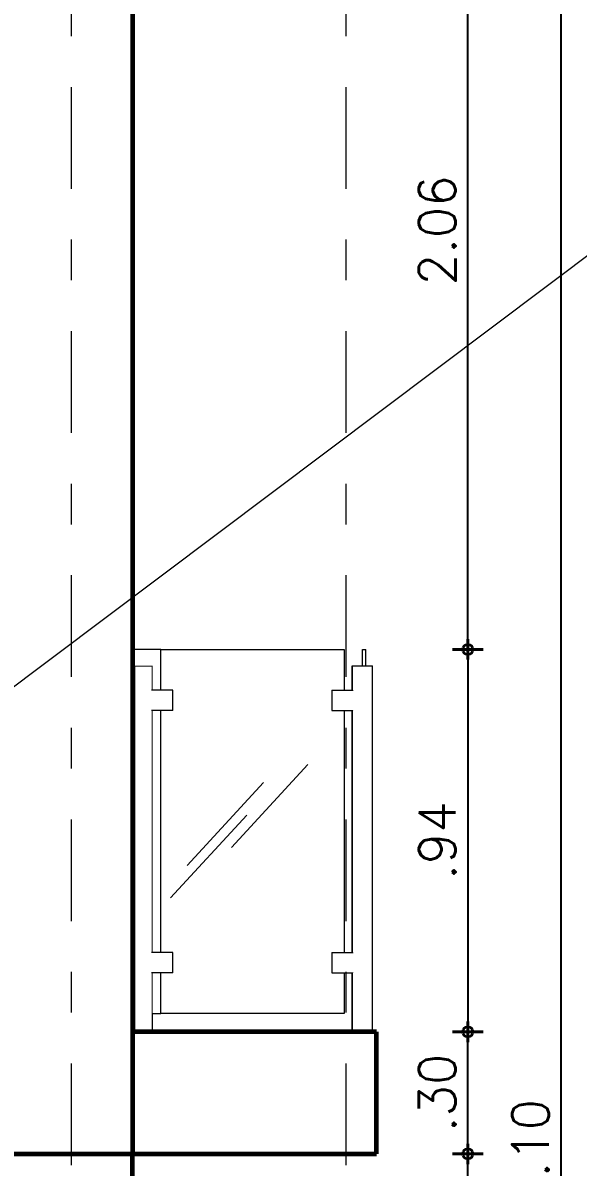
# Model space of a CAD drawing. Header units: metres. Extents: x -50 to 76, y -61 to 14.
# Drawn here: x -1.301 to 0.063, y -35.879 to -33.066 of the extents above; entities that cross this region are included whole.
import ezdxf

# ---------------------------------------------------------------- set-up
doc = ezdxf.new("R2010")
doc.units = ezdxf.units.M
doc.header["$MEASUREMENT"] = 0
doc.set_wipeout_variables(frame=1)
for name, pattern in [('CENTERX2', [4, 2.5, -0.5, 0.5, -0.5]), ('DASHDOT2', [0.5, 0.25, -0.125, 0, -0.125]), ('Wipeout_Contour', [1, 0, -1])]:
    doc.linetypes.add(name, pattern=pattern)
for name, color, linetype, lineweight in [('1 CALCAS', 255, 'Continuous', 60), ('1 NIVELES', 145, 'Continuous', 18), ('COTA10', 153, 'Continuous', 13), ('COTAS', 251, 'Continuous', 35), ('EJES', 251, 'CENTERX2', 0), ('Interior - Escaleras & Barandillas_Pluma_Nº__11', 171, 'Continuous', 18)]:
    doc.layers.add(name, color=color, linetype=linetype, lineweight=lineweight)
doc.layers.add('Interior - Escaleras & Barandillas', color=7, linetype='Continuous')
doc.layers.add('Interior - Escaleras & Barandillas_Pluma_Nº__91', color=171, linetype='Continuous', lineweight=13, true_color=0xaaaaff)
doc.styles.add('cotas', font='romans.shx')
doc.dimstyles.new('COT-50', dxfattribs={"dimscale": 0.5, "dimtxt": 0.18, "dimasz": 0.05, "dimexe": 0.08, "dimexo": 0.1, "dimgap": 0.06, "dimtad": 1, "dimzin": 4, "dimdsep": 46, "dimtxsty": 'cotas', "dimblk1": 'COTA', "dimblk2": 'COTA', "dimsah": 1, "dimcen": 0.09, "dimse1": 1, "dimse2": 1, "dimclrd": 256, "dimclre": 253, "dimclrt": 14, "dimadec": 0, "dimazin": 0, "dimtfac": 1, "dimtix": 1, "dimtmove": 0, "dimatfit": 3, "dimldrblk": 'COTA', "dimfxl": 1, "dimtfill": 1, "dimtfillclr": 256, "dimtolj": 1, "dimtzin": 12, "dimarcsym": 0})

# ---------------------------------------------------------------- blocks, each defined once
blk = doc.blocks.new('COTA')
for p, q in [((0, 1.5), (0, -1.5)), ((-1, 0), (1, 0))]:
    blk.add_line(p, q)
blk.add_circle((0, 0), 0.5)
blk = doc.blocks.new('*D745')
at = {"layer": 'COTAS', "lineweight": -2, "transparency": 16777216}
blk.add_line((0.021, -32.3213), (0.021, -39.3713), dxfattribs=at)
at = {"layer": 'Defpoints', "color": 0, "transparency": 16777216}
for p in [(-0.4319, -32.2963), (-0.5319, -39.3963), (0.021, -39.3963)]:
    blk.add_point(p, dxfattribs=at)
at = {"layer": 'COTAS', "lineweight": -2, "transparency": 16777216, "xscale": 0.025, "yscale": 0.025, "zscale": 0.025}
for p, rotation in [((0.021, -32.2963), 90), ((0.021, -39.3963), 270)]:
    blk.add_blockref('COTA', p, dxfattribs=dict(at, rotation=rotation))
at = {"layer": 'COTAS', "color": 14, "transparency": 16777216, "insert": (-0.054, -35.8463), "char_height": 0.09, "attachment_point": 5, "rotation": 90, "style": 'cotas', "bg_fill": 3, "box_fill_scale": 1.25, "bg_fill_color": 256, "bg_fill_true_color": 13158600, "bg_fill_transparency": 0}
blk.add_mtext('\\A1;7.10', dxfattribs=at)
blk = doc.blocks.new('*D747')
at = {"layer": 'COTAS', "lineweight": -2, "transparency": 16777216}
blk.add_line((-0.2079, -38.5713), (-0.2079, -35.8713), dxfattribs=at)
at = {"layer": 'Defpoints', "color": 0, "transparency": 16777216}
for p in [(-0.4319, -35.8463), (-0.2079, -35.8463), (-0.5319, -38.5963)]:
    blk.add_point(p, dxfattribs=at)
at = {"layer": 'COTAS', "lineweight": -2, "transparency": 16777216, "xscale": 0.025, "yscale": 0.025, "zscale": 0.025}
for p, rotation in [((-0.2079, -35.8463), 90), ((-0.2079, -38.5963), 270)]:
    blk.add_blockref('COTA', p, dxfattribs=dict(at, rotation=rotation))
at = {"layer": 'COTAS', "color": 14, "transparency": 16777216, "insert": (-0.2829, -37.2213), "char_height": 0.09, "attachment_point": 5, "rotation": 90, "style": 'cotas', "bg_fill": 3, "box_fill_scale": 1.25, "bg_fill_color": 256, "bg_fill_true_color": 13158600, "bg_fill_transparency": 0}
blk.add_mtext('\\A1;2.75', dxfattribs=at)
blk = doc.blocks.new('*D748')
at = {"layer": 'COTAS', "lineweight": -2, "transparency": 16777216}
blk.add_line((-0.2079, -35.8213), (-0.2079, -35.5713), dxfattribs=at)
at = {"layer": 'Defpoints', "color": 0, "transparency": 16777216}
for p in [(-0.4319, -35.5463), (-0.2079, -35.5463), (-0.4319, -35.8463)]:
    blk.add_point(p, dxfattribs=at)
at = {"layer": 'COTAS', "lineweight": -2, "transparency": 16777216, "xscale": 0.025, "yscale": 0.025, "zscale": 0.025}
for p, rotation in [((-0.2079, -35.5463), 90), ((-0.2079, -35.8463), 270)]:
    blk.add_blockref('COTA', p, dxfattribs=dict(at, rotation=rotation))
at = {"layer": 'COTAS', "color": 14, "transparency": 16777216, "insert": (-0.2829, -35.6963), "char_height": 0.09, "attachment_point": 5, "rotation": 90, "style": 'cotas', "bg_fill": 3, "box_fill_scale": 1.25, "bg_fill_color": 256, "bg_fill_true_color": 13158600, "bg_fill_transparency": 0}
blk.add_mtext('\\A1;.30', dxfattribs=at)
blk = doc.blocks.new('*D749')
at = {"layer": 'COTAS', "lineweight": -2, "transparency": 16777216}
blk.add_line((-0.2079, -34.6313), (-0.2079, -35.5213), dxfattribs=at)
at = {"layer": 'Defpoints', "color": 0, "transparency": 16777216}
for p in [(-0.5118, -34.6063), (-0.5118, -35.5463), (-0.2079, -35.5463)]:
    blk.add_point(p, dxfattribs=at)
at = {"layer": 'COTAS', "lineweight": -2, "transparency": 16777216, "xscale": 0.025, "yscale": 0.025, "zscale": 0.025}
for p, rotation in [((-0.2079, -34.6063), 90), ((-0.2079, -35.5463), 270)]:
    blk.add_blockref('COTA', p, dxfattribs=dict(at, rotation=rotation))
at = {"layer": 'COTAS', "color": 14, "transparency": 16777216, "insert": (-0.2829, -35.0763), "char_height": 0.09, "attachment_point": 5, "rotation": 90, "style": 'cotas', "bg_fill": 3, "box_fill_scale": 1.25, "bg_fill_color": 256, "bg_fill_true_color": 13158600, "bg_fill_transparency": 0}
blk.add_mtext('\\A1;.94', dxfattribs=at)
blk = doc.blocks.new('*D750')
at = {"layer": 'COTAS', "lineweight": -2, "transparency": 16777216}
blk.add_line((-0.2079, -34.5813), (-0.2079, -32.5713), dxfattribs=at)
at = {"layer": 'Defpoints', "color": 0, "transparency": 16777216}
for p in [(-0.4319, -32.5463), (-0.2079, -32.5463), (-0.5118, -34.6063)]:
    blk.add_point(p, dxfattribs=at)
at = {"layer": 'COTAS', "lineweight": -2, "transparency": 16777216, "xscale": 0.025, "yscale": 0.025, "zscale": 0.025}
for p, rotation in [((-0.2079, -32.5463), 90), ((-0.2079, -34.6063), 270)]:
    blk.add_blockref('COTA', p, dxfattribs=dict(at, rotation=rotation))
at = {"layer": 'COTAS', "color": 14, "transparency": 16777216, "insert": (-0.2829, -33.5763), "char_height": 0.09, "attachment_point": 5, "rotation": 90, "style": 'cotas', "bg_fill": 3, "box_fill_scale": 1.25, "bg_fill_color": 256, "bg_fill_true_color": 13158600, "bg_fill_transparency": 0}
blk.add_mtext('\\A1;2.06', dxfattribs=at)

msp = doc.modelspace()

# ---------------------------------------------------------------- linework, layer by layer
at = {"layer": '1 CALCAS'}
for p, q in [((-2.9319, -35.8463), (-1.0319, -35.8463)), ((-1.0319, -35.8463), (-0.4319, -35.8463)), ((-1.0319, -38.5963), (-1.0319, -35.8463))]:
    msp.add_line(p, q, dxfattribs=at)
at = {"layer": 'EJES', "linetype": 'DASHDOT2'}
msp.add_line((-1.1819, -40.074), (-1.1819, -29.6766), dxfattribs=at)

# ---------------------------------------------------------------- wipeouts: each hides what was drawn before it
at = {"color": 254, "linetype": 'Wipeout_Contour', "lineweight": 0, "ltscale": 44.091326}
msp.add_wipeout([(-0.4668, -34.6463), (-0.4625, -34.6463), (-0.4588, -34.6463), (-0.4588, -34.6063), (-0.4668, -34.6063)], dxfattribs=at).dxf.layer = 'Interior - Escaleras & Barandillas'
at = {"color": 254, "linetype": 'Wipeout_Contour', "lineweight": 0, "ltscale": 32.616454}
msp.add_wipeout([(-1.0319, -35.5463), (-1.031, -35.5463), (-1.031, -34.6463), (-1.0319, -34.6463)], dxfattribs=at).dxf.layer = 'Interior - Escaleras & Barandillas'

# ---------------------------------------------------------------- next in the draw order: linework, layer by layer
at = {"layer": 'Interior - Escaleras & Barandillas_Pluma_Nº__11', "color": 171, "linetype": 'Continuous', "lineweight": 18}
for p, q in [((-0.4668, -34.6063), (-0.4588, -34.6063)), ((-0.4668, -34.6463), (-0.4668, -34.6063)), ((-0.4588, -34.6463), (-0.4588, -34.6063))]:
    msp.add_line(p, q, dxfattribs=at)

# ---------------------------------------------------------------- next in the draw order: wipeouts: each hides what was drawn before it
at = {"color": 254, "linetype": 'Wipeout_Contour', "lineweight": 0, "ltscale": 32.621295}
msp.add_wipeout([(-1.031, -35.5463), (-1.0292, -35.5463), (-1.0292, -34.6463), (-1.031, -34.6463)], dxfattribs=at).dxf.layer = 'Interior - Escaleras & Barandillas'

# ---------------------------------------------------------------- next in the draw order: wipeouts: each hides what was drawn before it
at = {"color": 254, "linetype": 'Wipeout_Contour', "lineweight": 0, "ltscale": 32.628995}
msp.add_wipeout([(-1.0292, -35.5463), (-1.0267, -35.5463), (-1.0267, -34.6463), (-1.0292, -34.6463)], dxfattribs=at).dxf.layer = 'Interior - Escaleras & Barandillas'

# ---------------------------------------------------------------- next in the draw order: wipeouts: each hides what was drawn before it
at = {"color": 254, "linetype": 'Wipeout_Contour', "lineweight": 0, "ltscale": 32.638909}
msp.add_wipeout([(-1.0267, -34.6463), (-1.0267, -35.5463), (-1.0236, -35.5463), (-1.0236, -34.6463)], dxfattribs=at).dxf.layer = 'Interior - Escaleras & Barandillas'

# ---------------------------------------------------------------- next in the draw order: wipeouts: each hides what was drawn before it
at = {"color": 254, "linetype": 'Wipeout_Contour', "lineweight": 0, "ltscale": 32.650735}
msp.add_wipeout([(-1.0236, -35.5463), (-1.02, -35.5463), (-1.02, -34.6463), (-1.0236, -34.6463)], dxfattribs=at).dxf.layer = 'Interior - Escaleras & Barandillas'

# ---------------------------------------------------------------- next in the draw order: wipeouts: each hides what was drawn before it
at = {"color": 254, "linetype": 'Wipeout_Contour', "lineweight": 0, "ltscale": 32.664114}
msp.add_wipeout([(-1.02, -35.5463), (-1.0161, -35.5463), (-1.0161, -34.6463), (-1.02, -34.6463)], dxfattribs=at).dxf.layer = 'Interior - Escaleras & Barandillas'

# ---------------------------------------------------------------- next in the draw order: linework, layer by layer
at = {"layer": '1 CALCAS'}
msp.add_line((-1.0319, -35.5463), (-1.0319, -35.8463), dxfattribs=at)
at = {"layer": 'Interior - Escaleras & Barandillas_Pluma_Nº__11', "color": 171, "linetype": 'Continuous', "lineweight": 18}
msp.add_line((-1.0319, -34.6463), (-1.031, -34.6463), dxfattribs=at)

# ---------------------------------------------------------------- next in the draw order: wipeouts: each hides what was drawn before it
at = {"color": 254, "linetype": 'Wipeout_Contour', "lineweight": 0, "ltscale": 32.67864}
msp.add_wipeout([(-1.0161, -35.5463), (-1.0119, -35.5463), (-1.0119, -34.6463), (-1.0161, -34.6463)], dxfattribs=at).dxf.layer = 'Interior - Escaleras & Barandillas'

# ---------------------------------------------------------------- next in the draw order: linework, layer by layer
at = {"layer": 'Interior - Escaleras & Barandillas_Pluma_Nº__11', "color": 171, "linetype": 'Continuous', "lineweight": 18}
for p, q in [((-1.031, -34.6463), (-1.0292, -34.6463)), ((-1.0292, -34.6463), (-1.0267, -34.6463))]:
    msp.add_line(p, q, dxfattribs=at)

# ---------------------------------------------------------------- next in the draw order: wipeouts: each hides what was drawn before it
at = {"color": 254, "linetype": 'Wipeout_Contour', "lineweight": 0, "ltscale": 32.693873}
msp.add_wipeout([(-1.0119, -35.5463), (-1.0075, -35.5463), (-1.0075, -34.6463), (-1.0119, -34.6463)], dxfattribs=at).dxf.layer = 'Interior - Escaleras & Barandillas'

# ---------------------------------------------------------------- next in the draw order: linework, layer by layer
at = {"layer": 'Interior - Escaleras & Barandillas_Pluma_Nº__11', "color": 171, "linetype": 'Continuous', "lineweight": 18}
msp.add_line((-1.0267, -34.6463), (-1.0236, -34.6463), dxfattribs=at)

# ---------------------------------------------------------------- next in the draw order: wipeouts: each hides what was drawn before it
at = {"color": 254, "linetype": 'Wipeout_Contour', "lineweight": 0, "ltscale": 32.709349}
msp.add_wipeout([(-1.0075, -35.5463), (-1.0032, -35.5463), (-1.0032, -34.6463), (-1.0075, -34.6463)], dxfattribs=at).dxf.layer = 'Interior - Escaleras & Barandillas'

# ---------------------------------------------------------------- next in the draw order: linework, layer by layer
at = {"layer": 'Interior - Escaleras & Barandillas_Pluma_Nº__11', "color": 171, "linetype": 'Continuous', "lineweight": 18}
msp.add_line((-1.0236, -34.6463), (-1.02, -34.6463), dxfattribs=at)

# ---------------------------------------------------------------- next in the draw order: wipeouts: each hides what was drawn before it
at = {"color": 254, "linetype": 'Wipeout_Contour', "lineweight": 0, "ltscale": 32.724598}
msp.add_wipeout([(-1.0032, -35.5463), (-0.999, -35.5463), (-0.999, -34.6463), (-1.0032, -34.6463)], dxfattribs=at).dxf.layer = 'Interior - Escaleras & Barandillas'

# ---------------------------------------------------------------- next in the draw order: linework, layer by layer
at = {"layer": 'Interior - Escaleras & Barandillas_Pluma_Nº__11', "color": 171, "linetype": 'Continuous', "lineweight": 18}
msp.add_line((-1.02, -34.6463), (-1.0161, -34.6463), dxfattribs=at)

# ---------------------------------------------------------------- next in the draw order: wipeouts: each hides what was drawn before it
at = {"color": 254, "linetype": 'Wipeout_Contour', "lineweight": 0, "ltscale": 32.739157}
msp.add_wipeout([(-0.999, -35.5463), (-0.995, -35.5463), (-0.995, -34.6463), (-0.999, -34.6463)], dxfattribs=at).dxf.layer = 'Interior - Escaleras & Barandillas'

# ---------------------------------------------------------------- next in the draw order: linework, layer by layer
at = {"layer": 'Interior - Escaleras & Barandillas_Pluma_Nº__11', "color": 171, "linetype": 'Continuous', "lineweight": 18}
msp.add_line((-1.0161, -34.6463), (-1.0119, -34.6463), dxfattribs=at)

# ---------------------------------------------------------------- next in the draw order: wipeouts: each hides what was drawn before it
at = {"color": 254, "linetype": 'Wipeout_Contour', "lineweight": 0, "ltscale": 32.752583}
msp.add_wipeout([(-0.995, -35.5463), (-0.9915, -35.5463), (-0.9915, -34.6463), (-0.995, -34.6463)], dxfattribs=at).dxf.layer = 'Interior - Escaleras & Barandillas'

# ---------------------------------------------------------------- next in the draw order: linework, layer by layer
at = {"layer": 'Interior - Escaleras & Barandillas_Pluma_Nº__11', "color": 171, "linetype": 'Continuous', "lineweight": 18}
msp.add_line((-1.0119, -34.6463), (-1.0075, -34.6463), dxfattribs=at)

# ---------------------------------------------------------------- next in the draw order: wipeouts: each hides what was drawn before it
at = {"color": 254, "linetype": 'Wipeout_Contour', "lineweight": 0, "ltscale": 32.764468}
msp.add_wipeout([(-0.9915, -34.6463), (-0.9915, -35.5463), (-0.9884, -35.5463), (-0.9884, -34.6463)], dxfattribs=at).dxf.layer = 'Interior - Escaleras & Barandillas'

# ---------------------------------------------------------------- next in the draw order: linework, layer by layer
at = {"layer": 'Interior - Escaleras & Barandillas_Pluma_Nº__11', "color": 171, "linetype": 'Continuous', "lineweight": 18}
msp.add_line((-1.0075, -34.6463), (-1.0032, -34.6463), dxfattribs=at)

# ---------------------------------------------------------------- next in the draw order: wipeouts: each hides what was drawn before it
at = {"color": 254, "linetype": 'Wipeout_Contour', "lineweight": 0, "ltscale": 32.774449}
msp.add_wipeout([(-0.9884, -35.5463), (-0.9859, -35.5463), (-0.9859, -34.6463), (-0.9884, -34.6463)], dxfattribs=at).dxf.layer = 'Interior - Escaleras & Barandillas'

# ---------------------------------------------------------------- next in the draw order: wipeouts: each hides what was drawn before it
at = {"color": 254, "linetype": 'Wipeout_Contour', "lineweight": 0, "ltscale": 97.437115}
msp.add_wipeout([(-0.9841, -34.6463), (-0.9859, -34.6463), (-0.9859, -35.5463), (-0.9841, -35.5463), (-0.9841, -35.4013), (-0.9852, -35.4013), (-0.9852, -35.3513), (-0.9841, -35.3513), (-0.9841, -34.7563), (-0.9852, -34.7563), (-0.9852, -34.7063), (-0.9841, -34.7063)], dxfattribs=at).dxf.layer = 'Interior - Escaleras & Barandillas'

# ---------------------------------------------------------------- next in the draw order: linework, layer by layer
at = {"layer": 'Interior - Escaleras & Barandillas_Pluma_Nº__11', "color": 171, "linetype": 'Continuous', "lineweight": 18}
msp.add_line((-1.0032, -34.6463), (-0.999, -34.6463), dxfattribs=at)

# ---------------------------------------------------------------- next in the draw order: wipeouts: each hides what was drawn before it
at = {"color": 254, "linetype": 'Wipeout_Contour', "lineweight": 0, "ltscale": 33.580836}
msp.add_wipeout([(-0.9841, -34.7063), (-0.9829, -34.7063), (-0.9829, -34.6463), (-0.9841, -34.6463)], dxfattribs=at).dxf.layer = 'Interior - Escaleras & Barandillas'
at = {"color": 254, "linetype": 'Wipeout_Contour', "lineweight": 0, "ltscale": 32.85703}
msp.add_wipeout([(-0.9841, -35.3513), (-0.9829, -35.3513), (-0.9829, -34.7563), (-0.9841, -34.7563)], dxfattribs=at).dxf.layer = 'Interior - Escaleras & Barandillas'
at = {"color": 254, "linetype": 'Wipeout_Contour', "lineweight": 0, "ltscale": 32.133149}
msp.add_wipeout([(-0.9829, -35.4013), (-0.9841, -35.4013), (-0.9841, -35.5463), (-0.9829, -35.5463)], dxfattribs=at).dxf.layer = 'Interior - Escaleras & Barandillas'

# ---------------------------------------------------------------- next in the draw order: wipeouts: each hides what was drawn before it
at = {"color": 254, "linetype": 'Wipeout_Contour', "lineweight": 0, "ltscale": 33.583496}
msp.add_wipeout([(-0.9829, -34.7063), (-0.9825, -34.7063), (-0.9825, -34.6463), (-0.9829, -34.6463)], dxfattribs=at).dxf.layer = 'Interior - Escaleras & Barandillas'
at = {"color": 254, "linetype": 'Wipeout_Contour', "lineweight": 0, "ltscale": 32.859749}
msp.add_wipeout([(-0.9829, -34.7563), (-0.9829, -35.3513), (-0.9825, -35.3513), (-0.9825, -34.7563)], dxfattribs=at).dxf.layer = 'Interior - Escaleras & Barandillas'
at = {"color": 254, "linetype": 'Wipeout_Contour', "lineweight": 0, "ltscale": 32.135924}
msp.add_wipeout([(-0.9829, -35.5463), (-0.9825, -35.5463), (-0.9825, -35.4013), (-0.9829, -35.4013)], dxfattribs=at).dxf.layer = 'Interior - Escaleras & Barandillas'

# ---------------------------------------------------------------- next in the draw order: linework, layer by layer
at = {"layer": 'Interior - Escaleras & Barandillas_Pluma_Nº__11', "color": 171, "linetype": 'Continuous', "lineweight": 18}
for p, q in [((-0.999, -34.6463), (-0.995, -34.6463)), ((-0.995, -34.6463), (-0.9915, -34.6463)), ((-0.9915, -34.6463), (-0.9884, -34.6463)), ((-0.9884, -34.6463), (-0.9859, -34.6463)), ((-0.9859, -34.6463), (-0.9841, -34.6463)), ((-0.9841, -34.6463), (-0.9829, -34.6463)), ((-0.9829, -34.6463), (-0.9825, -34.6463)), ((-0.9825, -34.7063), (-0.9825, -34.6463)), ((-0.9825, -35.3513), (-0.9825, -34.7563)), ((-0.9825, -35.5463), (-0.9825, -35.4013))]:
    msp.add_line(p, q, dxfattribs=at)

# ---------------------------------------------------------------- next in the draw order: wipeouts: each hides what was drawn before it
at = {"color": 254, "linetype": 'Wipeout_Contour', "lineweight": 0, "ltscale": 50.079469}
msp.add_wipeout([(-1.0319, -34.6063), (-1.0319, -34.6463), (-0.9825, -34.6463), (-0.9825, -34.7063), (-0.9625, -34.7063), (-0.9625, -34.6063)], dxfattribs=at).dxf.layer = 'Interior - Escaleras & Barandillas'
at = {"color": 254, "linetype": 'Wipeout_Contour', "lineweight": 0, "ltscale": 32.895039}
msp.add_wipeout([(-0.9825, -34.7563), (-0.9825, -35.3513), (-0.9625, -35.3513), (-0.9625, -34.7563)], dxfattribs=at).dxf.layer = 'Interior - Escaleras & Barandillas'
at = {"color": 254, "linetype": 'Wipeout_Contour', "lineweight": 0, "ltscale": 32.210823}
msp.add_wipeout([(-0.9825, -35.5013), (-0.9625, -35.5013), (-0.9625, -35.4013), (-0.9825, -35.4013)], dxfattribs=at).dxf.layer = 'Interior - Escaleras & Barandillas'

# ---------------------------------------------------------------- next in the draw order: linework, layer by layer
at = {"layer": '1 CALCAS'}
msp.add_lwpolyline([(-1.0319, -32.5463), (-1.0319, -35.5463)], dxfattribs=at)
at = {"layer": 'Interior - Escaleras & Barandillas_Pluma_Nº__11', "color": 171, "linetype": 'Continuous', "lineweight": 18}
for p, q in [((-0.9625, -34.6063), (-1.0319, -34.6063)), ((-0.9825, -35.5013), (-0.9625, -35.5013))]:
    msp.add_line(p, q, dxfattribs=at)

# ---------------------------------------------------------------- next in the draw order: wipeouts: each hides what was drawn before it
at = {"color": 254, "linetype": 'Wipeout_Contour', "lineweight": 0, "ltscale": 168.892347}
msp.add_wipeout([(-0.9625, -35.4013), (-0.9625, -35.5013), (-0.5118, -35.5013), (-0.5118, -35.4013), (-0.5418, -35.4013), (-0.5418, -35.3513), (-0.5118, -35.3513), (-0.5118, -34.7563), (-0.5418, -34.7563), (-0.5418, -34.7063), (-0.5118, -34.7063), (-0.5118, -34.6063), (-0.9625, -34.6063), (-0.9625, -34.7063), (-0.9325, -34.7063), (-0.9325, -34.7563), (-0.9625, -34.7563), (-0.9625, -35.3513), (-0.9325, -35.3513), (-0.9325, -35.4013)], dxfattribs=at).dxf.layer = 'Interior - Escaleras & Barandillas'

# ---------------------------------------------------------------- next in the draw order: linework, layer by layer
at = {"layer": 'COTA10'}
for p, q in [((-0.7888, -35.0934), (-0.6013, -34.8896)), ((-0.8972, -35.1375), (-0.7097, -34.9337)), ((-0.9385, -35.2173), (-0.7511, -35.0135))]:
    msp.add_line(p, q, dxfattribs=at)
at = {"layer": 'Interior - Escaleras & Barandillas_Pluma_Nº__11', "color": 171, "linetype": 'Continuous', "lineweight": 18}
for p, q in [((-0.9625, -34.6063), (-0.5118, -34.6063)), ((-0.5118, -35.5013), (-0.9625, -35.5013))]:
    msp.add_line(p, q, dxfattribs=at)

# ---------------------------------------------------------------- next in the draw order: wipeouts: each hides what was drawn before it
at = {"color": 254, "linetype": 'Wipeout_Contour', "lineweight": 0, "ltscale": 33.557248}
msp.add_wipeout([(-0.9325, -34.7063), (-0.9852, -34.7063), (-0.9852, -34.7563), (-0.9325, -34.7563)], dxfattribs=at).dxf.layer = 'Interior - Escaleras & Barandillas'
at = {"color": 254, "linetype": 'Wipeout_Contour', "lineweight": 0, "ltscale": 35.116221}
msp.add_wipeout([(-0.5418, -34.7063), (-0.5418, -34.7563), (-0.4892, -34.7563), (-0.4892, -34.7063)], dxfattribs=at).dxf.layer = 'Interior - Escaleras & Barandillas'
at = {"color": 254, "linetype": 'Wipeout_Contour', "lineweight": 0, "ltscale": 32.386415}
msp.add_wipeout([(-0.9325, -35.3513), (-0.9852, -35.3513), (-0.9852, -35.4013), (-0.9325, -35.4013)], dxfattribs=at).dxf.layer = 'Interior - Escaleras & Barandillas'
at = {"color": 254, "linetype": 'Wipeout_Contour', "lineweight": 0, "ltscale": 33.999127}
msp.add_wipeout([(-0.5418, -35.3513), (-0.5418, -35.4013), (-0.4892, -35.4013), (-0.4892, -35.3513)], dxfattribs=at).dxf.layer = 'Interior - Escaleras & Barandillas'

# ---------------------------------------------------------------- next in the draw order: linework, layer by layer
at = {"layer": 'EJES', "linetype": 'DASHDOT2'}
msp.add_line((-0.5069, -40.074), (-0.5069, -29.6766), dxfattribs=at)
at = {"layer": 'Interior - Escaleras & Barandillas_Pluma_Nº__11', "color": 171, "linetype": 'Continuous', "lineweight": 18}
for p, q in [((-0.9625, -34.7063), (-0.9625, -34.6063)), ((-0.5118, -34.6063), (-0.5118, -34.7063)), ((-0.9625, -35.3513), (-0.9625, -34.7563)), ((-0.5118, -34.7563), (-0.5118, -35.3513)), ((-0.9625, -35.5013), (-0.9625, -35.4013)), ((-0.5118, -35.4013), (-0.5118, -35.5013))]:
    msp.add_line(p, q, dxfattribs=at)
at = {"layer": 'Interior - Escaleras & Barandillas_Pluma_Nº__91', "color": 161, "linetype": 'Continuous', "lineweight": 13, "true_color": 0xaaaaff}
for p, q in [((-0.9325, -34.7063), (-0.9852, -34.7063)), ((-0.9325, -34.7563), (-0.9325, -34.7063)), ((-0.5418, -34.7063), (-0.4892, -34.7063)), ((-0.5418, -34.7063), (-0.5418, -34.7563)), ((-0.9325, -34.7563), (-0.9852, -34.7563)), ((-0.5418, -34.7563), (-0.4892, -34.7563)), ((-0.9325, -35.3513), (-0.9852, -35.3513)), ((-0.9325, -35.4013), (-0.9325, -35.3513)), ((-0.5418, -35.3513), (-0.4892, -35.3513)), ((-0.5418, -35.3513), (-0.5418, -35.4013)), ((-0.9325, -35.4013), (-0.9852, -35.4013)), ((-0.5418, -35.4013), (-0.4892, -35.4013))]:
    msp.add_line(p, q, dxfattribs=at)

# ---------------------------------------------------------------- next in the draw order: wipeouts: each hides what was drawn before it
at = {"color": 254, "linetype": 'Wipeout_Contour', "lineweight": 0, "ltscale": 35.304834}
msp.add_wipeout([(-0.4918, -34.7063), (-0.4914, -34.7063), (-0.4914, -34.6463), (-0.4918, -34.6463)], dxfattribs=at).dxf.layer = 'Interior - Escaleras & Barandillas'
at = {"color": 254, "linetype": 'Wipeout_Contour', "lineweight": 0, "ltscale": 34.618461}
msp.add_wipeout([(-0.4918, -34.7563), (-0.4918, -35.3513), (-0.4914, -35.3513), (-0.4914, -34.7563)], dxfattribs=at).dxf.layer = 'Interior - Escaleras & Barandillas'
at = {"color": 254, "linetype": 'Wipeout_Contour', "lineweight": 0, "ltscale": 33.930959}
msp.add_wipeout([(-0.4918, -35.5463), (-0.4914, -35.5463), (-0.4914, -35.4013), (-0.4918, -35.4013)], dxfattribs=at).dxf.layer = 'Interior - Escaleras & Barandillas'

# ---------------------------------------------------------------- next in the draw order: wipeouts: each hides what was drawn before it
at = {"color": 254, "linetype": 'Wipeout_Contour', "lineweight": 0, "ltscale": 35.307461}
msp.add_wipeout([(-0.4914, -34.7063), (-0.4903, -34.7063), (-0.4903, -34.6463), (-0.4914, -34.6463)], dxfattribs=at).dxf.layer = 'Interior - Escaleras & Barandillas'
at = {"color": 254, "linetype": 'Wipeout_Contour', "lineweight": 0, "ltscale": 34.621144}
msp.add_wipeout([(-0.4914, -34.7563), (-0.4914, -35.3513), (-0.4903, -35.3513), (-0.4903, -34.7563)], dxfattribs=at).dxf.layer = 'Interior - Escaleras & Barandillas'
at = {"color": 254, "linetype": 'Wipeout_Contour', "lineweight": 0, "ltscale": 33.933697}
msp.add_wipeout([(-0.4914, -35.5463), (-0.4903, -35.5463), (-0.4903, -35.4013), (-0.4914, -35.4013)], dxfattribs=at).dxf.layer = 'Interior - Escaleras & Barandillas'

# ---------------------------------------------------------------- next in the draw order: wipeouts: each hides what was drawn before it
at = {"color": 254, "linetype": 'Wipeout_Contour', "lineweight": 0, "ltscale": 105.454973}
msp.add_wipeout([(-0.4903, -35.5463), (-0.4885, -35.5463), (-0.4885, -34.6463), (-0.4903, -34.6463), (-0.4903, -34.7063), (-0.4892, -34.7063), (-0.4892, -34.7563), (-0.4903, -34.7563), (-0.4903, -35.3513), (-0.4892, -35.3513), (-0.4892, -35.4013), (-0.4903, -35.4013)], dxfattribs=at).dxf.layer = 'Interior - Escaleras & Barandillas'

# ---------------------------------------------------------------- next in the draw order: wipeouts: each hides what was drawn before it
at = {"color": 254, "linetype": 'Wipeout_Contour', "lineweight": 0, "ltscale": 34.569432}
msp.add_wipeout([(-0.4885, -35.5463), (-0.486, -35.5463), (-0.486, -34.6463), (-0.4885, -34.6463)], dxfattribs=at).dxf.layer = 'Interior - Escaleras & Barandillas'

# ---------------------------------------------------------------- next in the draw order: wipeouts: each hides what was drawn before it
at = {"color": 254, "linetype": 'Wipeout_Contour', "lineweight": 0, "ltscale": 34.579487}
msp.add_wipeout([(-0.486, -34.6463), (-0.486, -35.5463), (-0.4829, -35.5463), (-0.4829, -34.6463)], dxfattribs=at).dxf.layer = 'Interior - Escaleras & Barandillas'

# ---------------------------------------------------------------- next in the draw order: wipeouts: each hides what was drawn before it
at = {"color": 254, "linetype": 'Wipeout_Contour', "lineweight": 0, "ltscale": 34.591481}
msp.add_wipeout([(-0.4829, -35.5463), (-0.4793, -35.5463), (-0.4793, -34.6463), (-0.4829, -34.6463)], dxfattribs=at).dxf.layer = 'Interior - Escaleras & Barandillas'

# ---------------------------------------------------------------- next in the draw order: wipeouts: each hides what was drawn before it
at = {"color": 254, "linetype": 'Wipeout_Contour', "lineweight": 0, "ltscale": 34.605049}
msp.add_wipeout([(-0.4793, -35.5463), (-0.4754, -35.5463), (-0.4754, -34.6463), (-0.4793, -34.6463)], dxfattribs=at).dxf.layer = 'Interior - Escaleras & Barandillas'

# ---------------------------------------------------------------- next in the draw order: linework, layer by layer
at = {"layer": 'Interior - Escaleras & Barandillas_Pluma_Nº__11', "color": 171, "linetype": 'Continuous', "lineweight": 18}
for p, q in [((-0.4918, -34.6463), (-0.4914, -34.6463)), ((-0.4918, -34.7063), (-0.4918, -34.6463)), ((-0.4914, -34.6463), (-0.4903, -34.6463)), ((-0.4918, -35.3513), (-0.4918, -34.7563)), ((-0.4918, -35.5463), (-0.4918, -35.4013))]:
    msp.add_line(p, q, dxfattribs=at)

# ---------------------------------------------------------------- next in the draw order: wipeouts: each hides what was drawn before it
at = {"color": 254, "linetype": 'Wipeout_Contour', "lineweight": 0, "ltscale": 34.619779}
msp.add_wipeout([(-0.4754, -35.5463), (-0.4711, -35.5463), (-0.4711, -34.6463), (-0.4754, -34.6463)], dxfattribs=at).dxf.layer = 'Interior - Escaleras & Barandillas'

# ---------------------------------------------------------------- next in the draw order: linework, layer by layer
at = {"layer": 'Interior - Escaleras & Barandillas_Pluma_Nº__11', "color": 171, "linetype": 'Continuous', "lineweight": 18}
for p, q in [((-0.4903, -34.6463), (-0.4885, -34.6463)), ((-0.4885, -34.6463), (-0.486, -34.6463))]:
    msp.add_line(p, q, dxfattribs=at)

# ---------------------------------------------------------------- next in the draw order: wipeouts: each hides what was drawn before it
at = {"color": 254, "linetype": 'Wipeout_Contour', "lineweight": 0, "ltscale": 34.635224}
msp.add_wipeout([(-0.4711, -35.5463), (-0.4668, -35.5463), (-0.4668, -34.6463), (-0.4711, -34.6463)], dxfattribs=at).dxf.layer = 'Interior - Escaleras & Barandillas'

# ---------------------------------------------------------------- next in the draw order: linework, layer by layer
at = {"layer": 'Interior - Escaleras & Barandillas_Pluma_Nº__11', "color": 171, "linetype": 'Continuous', "lineweight": 18}
msp.add_line((-0.486, -34.6463), (-0.4829, -34.6463), dxfattribs=at)

# ---------------------------------------------------------------- next in the draw order: wipeouts: each hides what was drawn before it
at = {"color": 254, "linetype": 'Wipeout_Contour', "lineweight": 0, "ltscale": 34.650915}
msp.add_wipeout([(-0.4668, -35.5463), (-0.4625, -35.5463), (-0.4625, -34.6463), (-0.4668, -34.6463)], dxfattribs=at).dxf.layer = 'Interior - Escaleras & Barandillas'

# ---------------------------------------------------------------- next in the draw order: linework, layer by layer
at = {"layer": 'Interior - Escaleras & Barandillas_Pluma_Nº__11', "color": 171, "linetype": 'Continuous', "lineweight": 18}
msp.add_line((-0.4829, -34.6463), (-0.4793, -34.6463), dxfattribs=at)

# ---------------------------------------------------------------- next in the draw order: wipeouts: each hides what was drawn before it
at = {"color": 254, "linetype": 'Wipeout_Contour', "lineweight": 0, "ltscale": 34.666375}
msp.add_wipeout([(-0.4625, -35.5463), (-0.4583, -35.5463), (-0.4583, -34.6463), (-0.4625, -34.6463)], dxfattribs=at).dxf.layer = 'Interior - Escaleras & Barandillas'

# ---------------------------------------------------------------- next in the draw order: linework, layer by layer
at = {"layer": 'Interior - Escaleras & Barandillas_Pluma_Nº__11', "color": 171, "linetype": 'Continuous', "lineweight": 18}
msp.add_line((-0.4793, -34.6463), (-0.4754, -34.6463), dxfattribs=at)

# ---------------------------------------------------------------- next in the draw order: wipeouts: each hides what was drawn before it
at = {"color": 254, "linetype": 'Wipeout_Contour', "lineweight": 0, "ltscale": 34.681134}
msp.add_wipeout([(-0.4583, -35.5463), (-0.4543, -35.5463), (-0.4543, -34.6463), (-0.4583, -34.6463)], dxfattribs=at).dxf.layer = 'Interior - Escaleras & Barandillas'

# ---------------------------------------------------------------- next in the draw order: linework, layer by layer
at = {"layer": 'Interior - Escaleras & Barandillas_Pluma_Nº__11', "color": 171, "linetype": 'Continuous', "lineweight": 18}
msp.add_line((-0.4754, -34.6463), (-0.4711, -34.6463), dxfattribs=at)

# ---------------------------------------------------------------- next in the draw order: wipeouts: each hides what was drawn before it
at = {"color": 254, "linetype": 'Wipeout_Contour', "lineweight": 0, "ltscale": 34.694744}
msp.add_wipeout([(-0.4543, -35.5463), (-0.4507, -35.5463), (-0.4507, -34.6463), (-0.4543, -34.6463)], dxfattribs=at).dxf.layer = 'Interior - Escaleras & Barandillas'

# ---------------------------------------------------------------- next in the draw order: linework, layer by layer
at = {"layer": 'Interior - Escaleras & Barandillas_Pluma_Nº__11', "color": 171, "linetype": 'Continuous', "lineweight": 18}
msp.add_line((-0.4711, -34.6463), (-0.4668, -34.6463), dxfattribs=at)

# ---------------------------------------------------------------- next in the draw order: wipeouts: each hides what was drawn before it
at = {"color": 254, "linetype": 'Wipeout_Contour', "lineweight": 0, "ltscale": 34.70679}
msp.add_wipeout([(-0.4507, -34.6463), (-0.4507, -35.5463), (-0.4477, -35.5463), (-0.4477, -34.6463)], dxfattribs=at).dxf.layer = 'Interior - Escaleras & Barandillas'

# ---------------------------------------------------------------- next in the draw order: linework, layer by layer
at = {"layer": 'Interior - Escaleras & Barandillas_Pluma_Nº__11', "color": 171, "linetype": 'Continuous', "lineweight": 18}
msp.add_line((-0.4668, -34.6463), (-0.4625, -34.6463), dxfattribs=at)

# ---------------------------------------------------------------- next in the draw order: wipeouts: each hides what was drawn before it
at = {"color": 254, "linetype": 'Wipeout_Contour', "lineweight": 0, "ltscale": 34.716906}
msp.add_wipeout([(-0.4477, -35.5463), (-0.4452, -35.5463), (-0.4452, -34.6463), (-0.4477, -34.6463)], dxfattribs=at).dxf.layer = 'Interior - Escaleras & Barandillas'

# ---------------------------------------------------------------- next in the draw order: wipeouts: each hides what was drawn before it
at = {"color": 254, "linetype": 'Wipeout_Contour', "lineweight": 0, "ltscale": 34.724784}
msp.add_wipeout([(-0.4452, -35.5463), (-0.4433, -35.5463), (-0.4433, -34.6463), (-0.4452, -34.6463)], dxfattribs=at).dxf.layer = 'Interior - Escaleras & Barandillas'

# ---------------------------------------------------------------- next in the draw order: linework, layer by layer
at = {"layer": 'Interior - Escaleras & Barandillas_Pluma_Nº__11', "color": 171, "linetype": 'Continuous', "lineweight": 18}
msp.add_line((-0.4625, -34.6463), (-0.4583, -34.6463), dxfattribs=at)

# ---------------------------------------------------------------- next in the draw order: wipeouts: each hides what was drawn before it
at = {"color": 254, "linetype": 'Wipeout_Contour', "lineweight": 0, "ltscale": 34.730185}
msp.add_wipeout([(-0.4433, -35.5463), (-0.4422, -35.5463), (-0.4422, -34.6463), (-0.4433, -34.6463)], dxfattribs=at).dxf.layer = 'Interior - Escaleras & Barandillas'

# ---------------------------------------------------------------- next in the draw order: wipeouts: each hides what was drawn before it
at = {"color": 254, "linetype": 'Wipeout_Contour', "lineweight": 0, "ltscale": 34.732945}
msp.add_wipeout([(-0.4422, -35.5463), (-0.4418, -35.5463), (-0.4418, -34.6463), (-0.4422, -34.6463)], dxfattribs=at).dxf.layer = 'Interior - Escaleras & Barandillas'

# ---------------------------------------------------------------- next in the draw order: linework, layer by layer
at = {"layer": '1 CALCAS'}
for p, q in [((-0.4319, -35.5463), (-1.0319, -35.5463)), ((-0.4319, -35.8463), (-0.4319, -35.5463))]:
    msp.add_line(p, q, dxfattribs=at)
at = {"layer": 'Interior - Escaleras & Barandillas_Pluma_Nº__11', "color": 171, "linetype": 'Continuous', "lineweight": 18}
for p, q in [((-0.4583, -34.6463), (-0.4543, -34.6463)), ((-0.4543, -34.6463), (-0.4507, -34.6463)), ((-0.4507, -34.6463), (-0.4477, -34.6463)), ((-0.4477, -34.6463), (-0.4452, -34.6463)), ((-0.4452, -34.6463), (-0.4433, -34.6463)), ((-0.4433, -34.6463), (-0.4422, -34.6463)), ((-0.4422, -34.6463), (-0.4418, -34.6463)), ((-0.4418, -35.5463), (-0.4418, -34.6463))]:
    msp.add_line(p, q, dxfattribs=at)

# ---------------------------------------------------------------- next in the draw order: dimensions: what is measured, and where the dimension line sits
at = {"layer": 'COTAS'}
dim = msp.add_linear_dim(base=(0.021, -39.3963), p1=(-0.4319, -32.2963), p2=(-0.5319, -39.3963), angle=90, dimstyle='COT-50', dxfattribs=at)
dim.commit()
dim.dimension.update_dxf_attribs({"geometry": '*D745', "text_midpoint": (-0.054, -35.8463)})

# ---------------------------------------------------------------- next in the draw order: dimensions: what is measured, and where the dimension line sits
dim = msp.add_linear_dim(base=(-0.2079, -35.8463), p1=(-0.5319, -38.5963), p2=(-0.4319, -35.8463), angle=90, dimstyle='COT-50', dxfattribs=at)
dim.commit()
dim.dimension.update_dxf_attribs({"geometry": '*D747', "text_midpoint": (-0.2829, -37.2213)})

# ---------------------------------------------------------------- next in the draw order: dimensions: what is measured, and where the dimension line sits
dim = msp.add_linear_dim(base=(-0.2079, -35.5463), p1=(-0.4319, -35.8463), p2=(-0.4319, -35.5463), angle=90, dimstyle='COT-50', dxfattribs=at)
dim.commit()
dim.dimension.update_dxf_attribs({"geometry": '*D748', "text_midpoint": (-0.2829, -35.6963)})

# ---------------------------------------------------------------- next in the draw order: dimensions: what is measured, and where the dimension line sits
dim = msp.add_linear_dim(base=(-0.2079, -35.5463), p1=(-0.5118, -34.6063), p2=(-0.5118, -35.5463), angle=90, dimstyle='COT-50', dxfattribs=at)
dim.commit()
dim.dimension.update_dxf_attribs({"geometry": '*D749', "text_midpoint": (-0.2829, -35.0763)})

# ---------------------------------------------------------------- next in the draw order: dimensions: what is measured, and where the dimension line sits
dim = msp.add_linear_dim(base=(-0.2079, -32.5463), p1=(-0.5118, -34.6063), p2=(-0.4319, -32.5463), angle=90, dimstyle='COT-50', dxfattribs=at)
dim.commit()
dim.dimension.update_dxf_attribs({"geometry": '*D750', "text_midpoint": (-0.2829, -33.5763)})

# ---------------------------------------------------------------- next in the draw order: linework, layer by layer
at = {"layer": '1 NIVELES'}
msp.add_line((0.12, -33.6139), (-1.38, -34.741), dxfattribs=at)

doc.saveas('drawing.dxf')
